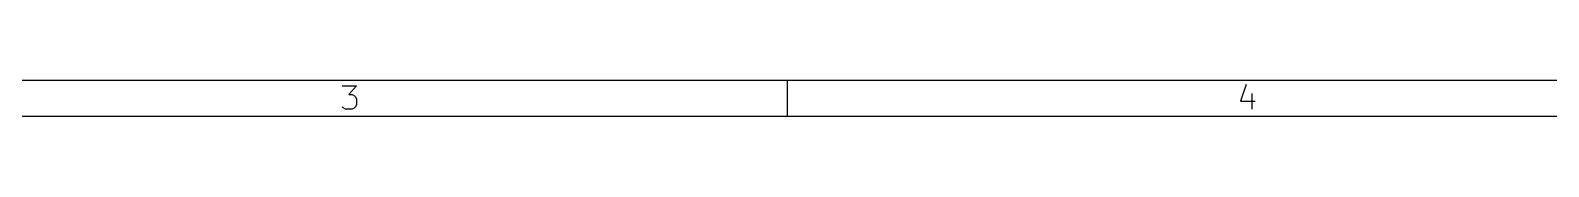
# Model space of a CAD drawing. Extents: x 10 to 287, y -200 to -10.
# Drawn here: x 117.8 to 202.4, y -12 to -10 of the extents above; entities that cross this region are included whole.
import ezdxf

# ---------------------------------------------------------------- set-up
doc = ezdxf.new("R2010")
doc.units = 0
doc.header["$MEASUREMENT"] = 0
doc.layers.add('BLACK', color=7, linetype='CONTINUOUS')

msp = doc.modelspace()

# ---------------------------------------------------------------- linework, layer by layer
at = {"layer": 'Black'}
for p, q in [((287.002, -10), (10, -10)), ((160, -12), (160, -10)), ((135.186, -10.2881), (135.99, -10.2881)), ((135.99, -10.2881), (135.557, -10.7833)), ((135.557, -10.7833), (135.743, -10.7833)), ((135.743, -10.7833), (135.867, -10.8452)), ((135.867, -10.8452), (135.929, -10.9071)), ((135.929, -10.9071), (135.99, -11.031)), ((185.557, -10.2262), (185.248, -11.1548)), ((185.867, -10.7214), (185.867, -11.5881)), ((135.248, -11.5262), (135.186, -11.4643)), ((135.371, -11.5881), (135.248, -11.5262)), ((135.743, -11.5881), (135.371, -11.5881)), ((135.867, -11.5262), (135.743, -11.5881)), ((135.929, -11.4643), (135.867, -11.5262)), ((135.99, -11.3405), (135.929, -11.4643)), ((135.99, -11.031), (135.99, -11.3405)), ((185.248, -11.1548), (186.052, -11.1548)), ((285.002, -12), (12, -12))]:
    msp.add_line(p, q, dxfattribs=at)

doc.saveas('drawing.dxf')
